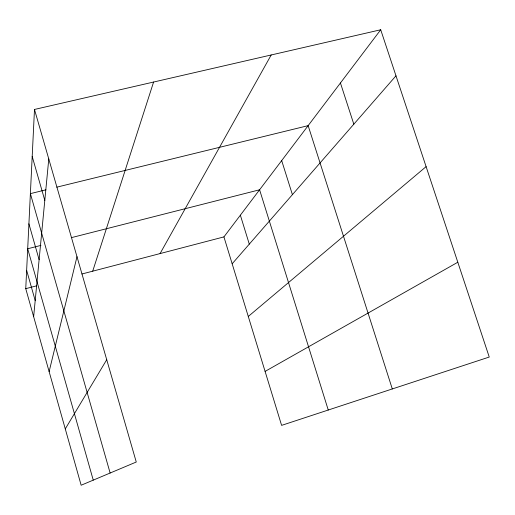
<?xml version="1.0" encoding="UTF-8"?>
<svg xmlns="http://www.w3.org/2000/svg" width="515" height="515" viewBox="0 0 515 515"><rect width="100%" height="100%" fill="white"/><g stroke="black" fill="none" stroke-linecap="round" stroke-linejoin="round"><path stroke-width="0.77" d="M34.486 109.457L136.263 462.019L81.151 485.233L25.75 288.67L34.486 109.457L380.714 29.767L489.25 357.043L281.608 425.377L223.935 236.894L380.714 29.767M33.649 316.693L48.777 158.955M49.125 371.611L76.986 256.689M92.706 271.173L153.592 82.046M160.075 253.58L271.205 54.97M65.276 428.911L106.727 359.708M232.162 263.783L395.984 75.814M248.282 316.461L426.105 166.641M265.096 371.399L457.809 262.238M25.75 288.67L36.526 285.851M81.937 273.993L223.935 236.894M40.936 245.391L27.694 248.758L93.254 480.135M71.315 237.666L259.592 189.784L328.255 410.03M45.919 189.829L30.385 193.634L110.133 473.027M56.792 187.164L308.144 125.641L392.301 388.947M340.434 82.979L353.824 124.186M281.679 160.609L292.411 194.651M240.363 215.193L249.292 244.129M32.194 156.444L44.805 200.386M28.911 223.8L39.114 259.689M26.645 270.343L35.194 300.599"/></g></svg>
